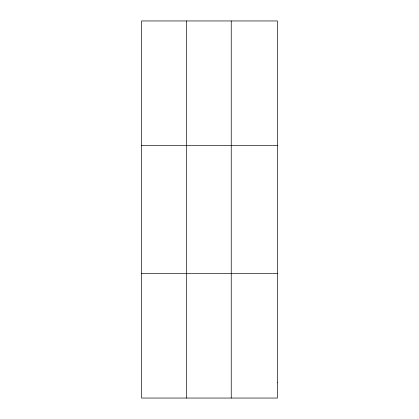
<?xml version="1.0" encoding="UTF-8"?>
<svg xmlns="http://www.w3.org/2000/svg" width="419" height="419" viewBox="0 0 419 419"><rect width="100%" height="100%" fill="white"/><g stroke="black" fill="none" stroke-linecap="round" stroke-linejoin="round"><path stroke-width="0.63" d="M186.397 20.95L186.397 398.05M231.241 20.95L231.241 398.05M141.559 145.393L277.441 145.393M141.559 273.607L277.441 273.607M277.441 382.495L277.441 398.05L141.559 398.05L141.559 20.95L277.441 20.95L277.441 382.495"/></g></svg>
